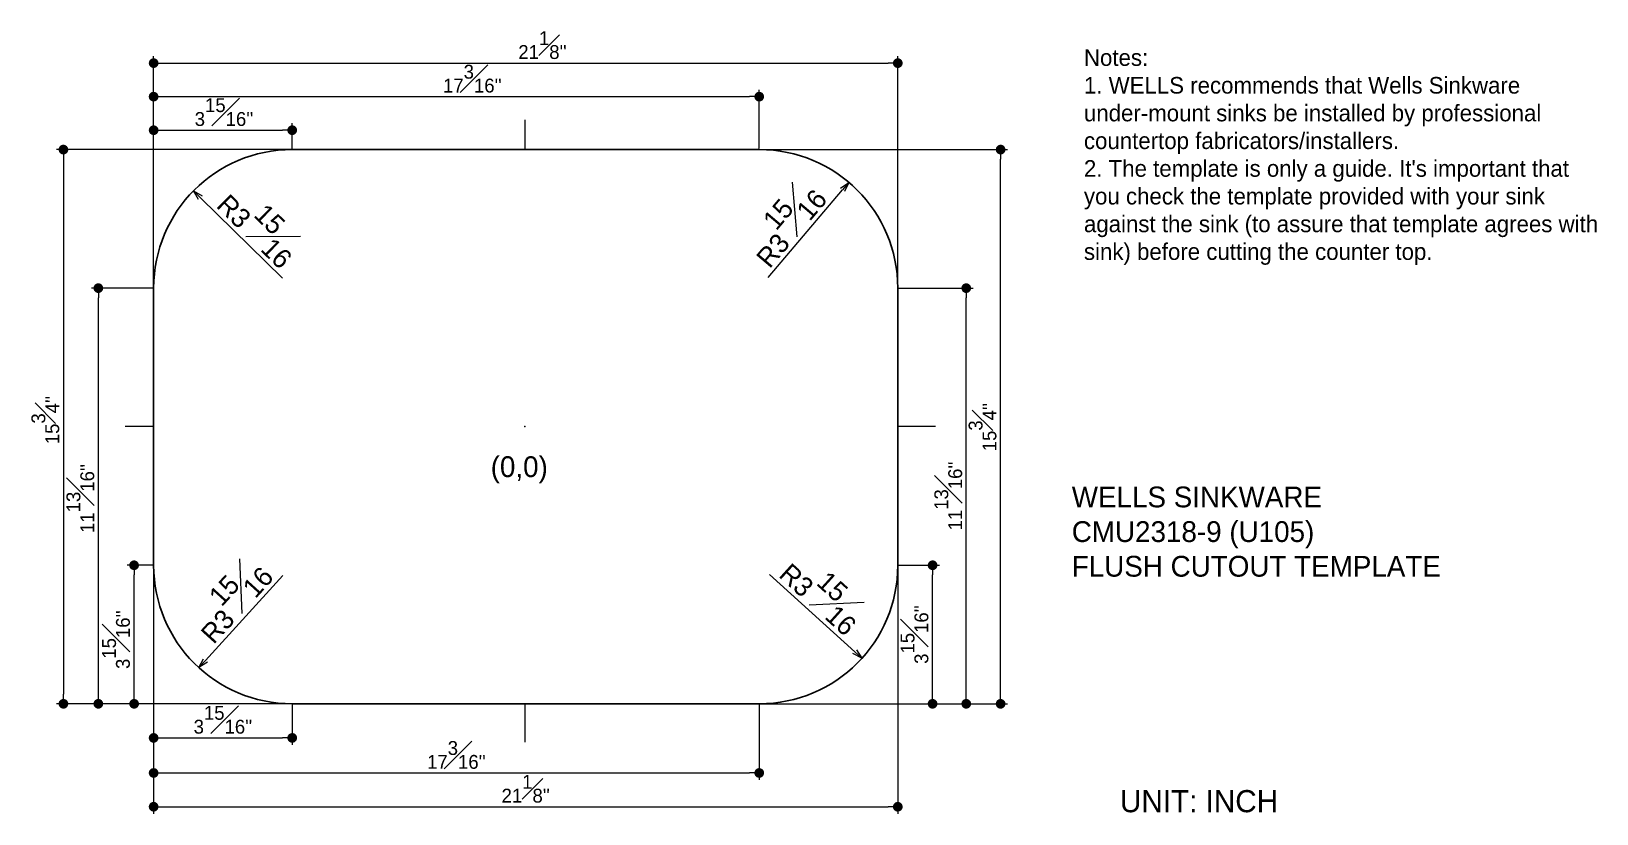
# Model space of a CAD drawing. Header units: millimetres. Extents: x 762 to 1891, y 311 to 876.
import ezdxf

# ---------------------------------------------------------------- set-up
doc = ezdxf.new("R2010")
doc.units = ezdxf.units.MM
doc.layers.get('0').update_dxf_attribs({"linetype": 'CONTINUOUS'})
doc.layers.get('Defpoints').update_dxf_attribs({"linetype": 'CONTINUOUS'})
doc.dimstyles.new('ISO-25', dxfattribs={"dimtxt": 2.5, "dimasz": 2.5, "dimexe": 1.25, "dimexo": 0.625, "dimtad": 1, "dimdsep": 46, "dimtxsty": 'STANDARD', "dimcen": 2.5, "dimadec": 0, "dimazin": 0, "dimtfac": 1, "dimtmove": 0, "dimatfit": 3, "dimfxl": 1, "dimarcsym": 0})

# ---------------------------------------------------------------- blocks, each defined once
blk = doc.blocks.new('_Open30')
at = {"color": 0, "linetype": 'ByBlock', "lineweight": -2}
for p, q in [((-1, 0.27), (0, 0)), ((0, 0), (-1, -0.27)), ((0, 0), (-1, 0))]:
    blk.add_line(p, q, dxfattribs=at)
blk = doc.blocks.new('*D9')
at = {"color": 0, "lineweight": -2}
blk.add_line((1293.5, 698.2), (1347.1, 761.5), dxfattribs=at)
at = {"layer": 'Defpoints', "color": 0}
for p in [(1351.6, 766.8), (1287, 690.5)]:
    blk.add_point(p, dxfattribs=at)
at = {"color": 0, "lineweight": -2, "xscale": 7, "yscale": 7, "zscale": 7, "rotation": 49.73936086821872}
blk.add_blockref('_Open30', (1351.6, 766.8), dxfattribs=at)
at = {"color": 40, "insert": (1305.1, 738.1), "char_height": 14, "attachment_point": 5, "rotation": 49.7394}
blk.add_mtext('R3{\\H1.000000x;\\S15#16;}', dxfattribs=at)
blk = doc.blocks.new('_Dot')
at = {"color": 0, "linetype": 'ByBlock', "lineweight": -2}
blk.add_line((-0.5, 0), (-1, 0), dxfattribs=at)
at = {"color": 0, "linetype": 'ByBlock', "const_width": 0.5}
blk.add_lwpolyline([(-0.25, 0, 1), (0.25, 0, 1)], format="xyb", close=True, dxfattribs=at)
blk = doc.blocks.new('*D10')
at = {"color": 0, "lineweight": -2}
blk.add_line((943.3, 483.1), (887.4, 421.8), dxfattribs=at)
at = {"layer": 'Defpoints', "color": 0}
for p in [(950, 490.5), (882.7, 416.6)]:
    blk.add_point(p, dxfattribs=at)
at = {"color": 0, "lineweight": -2, "xscale": 7, "yscale": 7, "zscale": 7, "rotation": 227.6605328372233}
blk.add_blockref('_Open30', (882.7, 416.6), dxfattribs=at)
at = {"color": 40, "insert": (905.1, 466.5), "char_height": 14, "attachment_point": 5, "rotation": 47.6605}
blk.add_mtext('R3{\\H1.000000x;\\S15#16;}', dxfattribs=at)
blk = doc.blocks.new('*D11')
at = {"color": 0, "lineweight": -2}
blk.add_line((942.9, 697.6), (883.8, 755.8), dxfattribs=at)
at = {"layer": 'Defpoints', "color": 0}
for p in [(878.8, 760.7), (950, 690.5)]:
    blk.add_point(p, dxfattribs=at)
at = {"color": 0, "lineweight": -2, "xscale": 7, "yscale": 7, "zscale": 7, "rotation": 135.4214626443155}
blk.add_blockref('_Open30', (878.8, 760.7), dxfattribs=at)
at = {"color": 40, "insert": (927.7, 736.3), "char_height": 14, "attachment_point": 5, "rotation": 315.4215}
blk.add_mtext('R3{\\H1.000000x;\\S15#16;}', dxfattribs=at)
blk = doc.blocks.new('*D12')
at = {"color": 0, "lineweight": -2}
blk.add_line((1294.4, 483.8), (1355.9, 428.1), dxfattribs=at)
at = {"layer": 'Defpoints', "color": 0}
for p in [(1287, 490.5), (1361.1, 423.4)]:
    blk.add_point(p, dxfattribs=at)
at = {"color": 0, "lineweight": -2, "xscale": 7, "yscale": 7, "zscale": 7, "rotation": 317.8385516032848}
blk.add_blockref('_Open30', (1361.1, 423.4), dxfattribs=at)
at = {"color": 40, "insert": (1334, 470.9), "char_height": 14, "attachment_point": 5, "rotation": 317.8386}
blk.add_mtext('R3{\\H1.000000x;\\S15#16;}', dxfattribs=at)
blk = doc.blocks.new('*D13')
at = {"color": 0, "lineweight": -2}
for p, q in [((850, 589.9), (850, 311.2)), ((1387, 589.9), (1387, 311.2)), ((857, 316.2), (1380, 316.2))]:
    blk.add_line(p, q, dxfattribs=at)
at = {"layer": 'Defpoints', "color": 0}
for p in [(850, 590.5), (1387, 590.5), (1387, 316.2)]:
    blk.add_point(p, dxfattribs=at)
at = {"color": 0, "lineweight": -2, "xscale": 7, "yscale": 7, "zscale": 7, "rotation": 180}
blk.add_blockref('_Dot', (850, 316.2), dxfattribs=at)
at = {"color": 0, "lineweight": -2, "xscale": 7, "yscale": 7, "zscale": 7}
blk.add_blockref('_Dot', (1387, 316.2), dxfattribs=at)
at = {"color": 40, "insert": (1118.5, 329.2), "char_height": 10, "attachment_point": 5}
blk.add_mtext("21{\\H1.000000x;\\S1#8;}''", dxfattribs=at)
blk = doc.blocks.new('*D14')
at = {"color": 0, "lineweight": -2}
for p, q in [((1117.9, 790.5), (779.9, 790.5)), ((784.9, 783.5), (784.9, 397.5)), ((1117.9, 390.5), (779.9, 390.5))]:
    blk.add_line(p, q, dxfattribs=at)
at = {"layer": 'Defpoints', "color": 0}
for p in [(1118.5, 790.5), (784.9, 390.5), (1118.5, 390.5)]:
    blk.add_point(p, dxfattribs=at)
at = {"color": 0, "lineweight": -2, "xscale": 7, "yscale": 7, "zscale": 7}
for p, rotation in [((784.9, 790.5), 90), ((784.9, 390.5), 270)]:
    blk.add_blockref('_Dot', p, dxfattribs=dict(at, rotation=rotation))
at = {"color": 40, "insert": (771.9, 595.3), "char_height": 10, "attachment_point": 5, "rotation": 90}
blk.add_mtext("15{\\H1.000000x;\\S3#4;}''", dxfattribs=at)
blk = doc.blocks.new('*D15')
at = {"color": 0, "lineweight": -2}
for p, q in [((850, 445.8), (850, 360.9)), ((950, 389.9), (950, 360.9)), ((857, 365.9), (943, 365.9))]:
    blk.add_line(p, q, dxfattribs=at)
at = {"layer": 'Defpoints', "color": 0}
for p in [(850, 446.4), (950, 390.5), (950, 365.9)]:
    blk.add_point(p, dxfattribs=at)
at = {"color": 0, "lineweight": -2, "xscale": 7, "yscale": 7, "zscale": 7, "rotation": 180}
blk.add_blockref('_Dot', (850, 365.9), dxfattribs=at)
at = {"color": 0, "lineweight": -2, "xscale": 7, "yscale": 7, "zscale": 7}
blk.add_blockref('_Dot', (950, 365.9), dxfattribs=at)
at = {"color": 40, "insert": (900, 378.9), "char_height": 10, "attachment_point": 5}
blk.add_mtext("3{\\H1.000000x;\\S15#16;}''", dxfattribs=at)
blk = doc.blocks.new('*D16')
at = {"color": 0, "lineweight": -2}
for p, q in [((850, 404.6), (850, 335.6)), ((1287, 389.9), (1287, 335.6)), ((857, 340.6), (1280, 340.6))]:
    blk.add_line(p, q, dxfattribs=at)
at = {"layer": 'Defpoints', "color": 0}
for p in [(850, 405.2), (1287, 390.5), (1287, 340.6)]:
    blk.add_point(p, dxfattribs=at)
at = {"color": 0, "lineweight": -2, "xscale": 7, "yscale": 7, "zscale": 7, "rotation": 180}
blk.add_blockref('_Dot', (850, 340.6), dxfattribs=at)
at = {"color": 0, "lineweight": -2, "xscale": 7, "yscale": 7, "zscale": 7}
blk.add_blockref('_Dot', (1287, 340.6), dxfattribs=at)
at = {"color": 40, "insert": (1068.5, 353.6), "char_height": 10, "attachment_point": 5}
blk.add_mtext("17{\\H1.000000x;\\S3#16;}''", dxfattribs=at)
blk = doc.blocks.new('*D17')
at = {"color": 0, "lineweight": -2}
for p, q in [((849.4, 490.5), (830.9, 490.5)), ((835.9, 397.5), (835.9, 483.5)), ((1117.9, 390.5), (830.9, 390.5))]:
    blk.add_line(p, q, dxfattribs=at)
at = {"layer": 'Defpoints', "color": 0}
for p in [(835.9, 490.5), (850, 490.5), (1118.5, 390.5)]:
    blk.add_point(p, dxfattribs=at)
at = {"color": 0, "lineweight": -2, "xscale": 7, "yscale": 7, "zscale": 7}
for p, rotation in [((835.9, 490.5), 90), ((835.9, 390.5), 270)]:
    blk.add_blockref('_Dot', p, dxfattribs=dict(at, rotation=rotation))
at = {"color": 40, "insert": (822.9, 436.8), "char_height": 10, "attachment_point": 5, "rotation": 90}
blk.add_mtext("3{\\H1.000000x;\\S15#16;}''", dxfattribs=at)
blk = doc.blocks.new('*D18')
at = {"color": 0, "lineweight": -2}
for p, q in [((849.4, 690.5), (805.1, 690.5)), ((810.1, 397.5), (810.1, 683.5)), ((969.9, 390.5), (805.1, 390.5))]:
    blk.add_line(p, q, dxfattribs=at)
at = {"layer": 'Defpoints', "color": 0}
for p in [(810.1, 690.5), (850, 690.5), (970.5, 390.5)]:
    blk.add_point(p, dxfattribs=at)
at = {"color": 0, "lineweight": -2, "xscale": 7, "yscale": 7, "zscale": 7}
for p, rotation in [((810.1, 690.5), 90), ((810.1, 390.5), 270)]:
    blk.add_blockref('_Dot', p, dxfattribs=dict(at, rotation=rotation))
at = {"color": 40, "insert": (797.1, 538.7), "char_height": 10, "attachment_point": 5, "rotation": 90}
blk.add_mtext("11{\\H1.000000x;\\S13#16;}''", dxfattribs=at)
blk = doc.blocks.new('*D19')
at = {"color": 0, "lineweight": -2}
for p, q in [((850, 591.2), (850, 809.5)), ((857, 804.5), (943, 804.5)), ((950, 791.2), (950, 809.5))]:
    blk.add_line(p, q, dxfattribs=at)
at = {"layer": 'Defpoints', "color": 0}
for p in [(950, 804.5), (950, 790.5), (850, 590.5)]:
    blk.add_point(p, dxfattribs=at)
at = {"color": 0, "lineweight": -2, "xscale": 7, "yscale": 7, "zscale": 7, "rotation": 180}
blk.add_blockref('_Dot', (850, 804.5), dxfattribs=at)
at = {"color": 0, "lineweight": -2, "xscale": 7, "yscale": 7, "zscale": 7}
blk.add_blockref('_Dot', (950, 804.5), dxfattribs=at)
at = {"color": 40, "insert": (900.8, 817.5), "char_height": 10, "attachment_point": 5}
blk.add_mtext("3{\\H1.000000x;\\S15#16;}''", dxfattribs=at)
blk = doc.blocks.new('*D20')
at = {"color": 0, "lineweight": -2}
for p, q in [((850, 703.5), (850, 833.7)), ((857, 828.7), (1280, 828.7)), ((1287, 791.2), (1287, 833.7))]:
    blk.add_line(p, q, dxfattribs=at)
at = {"layer": 'Defpoints', "color": 0}
for p in [(1287, 828.7), (1287, 790.5), (850, 702.9)]:
    blk.add_point(p, dxfattribs=at)
at = {"color": 0, "lineweight": -2, "xscale": 7, "yscale": 7, "zscale": 7, "rotation": 180}
blk.add_blockref('_Dot', (850, 828.7), dxfattribs=at)
at = {"color": 0, "lineweight": -2, "xscale": 7, "yscale": 7, "zscale": 7}
blk.add_blockref('_Dot', (1287, 828.7), dxfattribs=at)
at = {"color": 40, "insert": (1080, 841.7), "char_height": 10, "attachment_point": 5}
blk.add_mtext("17{\\H1.000000x;\\S3#16;}''", dxfattribs=at)
blk = doc.blocks.new('*D21')
at = {"color": 0, "lineweight": -2}
for p, q in [((850, 773.8), (850, 857.9)), ((857, 852.9), (1380, 852.9)), ((1387, 591.2), (1387, 857.9))]:
    blk.add_line(p, q, dxfattribs=at)
at = {"layer": 'Defpoints', "color": 0}
for p in [(1387, 852.9), (850, 773.2), (1387, 590.5)]:
    blk.add_point(p, dxfattribs=at)
at = {"color": 0, "lineweight": -2, "xscale": 7, "yscale": 7, "zscale": 7, "rotation": 180}
blk.add_blockref('_Dot', (850, 852.9), dxfattribs=at)
at = {"color": 0, "lineweight": -2, "xscale": 7, "yscale": 7, "zscale": 7}
blk.add_blockref('_Dot', (1387, 852.9), dxfattribs=at)
at = {"color": 40, "insert": (1130.6, 865.9), "char_height": 10, "attachment_point": 5}
blk.add_mtext("21{\\H1.000000x;\\S1#8;}''", dxfattribs=at)
blk = doc.blocks.new('*D22')
at = {"color": 0, "lineweight": -2}
for p, q in [((1387.6, 490.5), (1417.1, 490.5)), ((1412.1, 397.5), (1412.1, 483.5)), ((1119.1, 390.5), (1417.1, 390.5))]:
    blk.add_line(p, q, dxfattribs=at)
at = {"layer": 'Defpoints', "color": 0}
for p in [(1387, 490.5), (1412.1, 490.5), (1118.5, 390.5)]:
    blk.add_point(p, dxfattribs=at)
at = {"color": 0, "lineweight": -2, "xscale": 7, "yscale": 7, "zscale": 7}
for p, rotation in [((1412.1, 490.5), 90), ((1412.1, 390.5), 270)]:
    blk.add_blockref('_Dot', p, dxfattribs=dict(at, rotation=rotation))
at = {"color": 40, "insert": (1399.1, 440.5), "char_height": 10, "attachment_point": 5, "rotation": 90}
blk.add_mtext("3{\\H1.000000x;\\S15#16;}''", dxfattribs=at)
blk = doc.blocks.new('*D23')
at = {"color": 0, "lineweight": -2}
for p, q in [((1387.6, 690.5), (1441.4, 690.5)), ((1436.4, 397.5), (1436.4, 683.5)), ((1266.9, 390.5), (1441.4, 390.5))]:
    blk.add_line(p, q, dxfattribs=at)
at = {"layer": 'Defpoints', "color": 0}
for p in [(1387, 690.5), (1436.4, 690.5), (1266.2, 390.5)]:
    blk.add_point(p, dxfattribs=at)
at = {"color": 0, "lineweight": -2, "xscale": 7, "yscale": 7, "zscale": 7}
for p, rotation in [((1436.4, 690.5), 90), ((1436.4, 390.5), 270)]:
    blk.add_blockref('_Dot', p, dxfattribs=dict(at, rotation=rotation))
at = {"color": 40, "insert": (1423.4, 540.5), "char_height": 10, "attachment_point": 5, "rotation": 90}
blk.add_mtext("11{\\H1.000000x;\\S13#16;}''", dxfattribs=at)
blk = doc.blocks.new('*D24')
at = {"color": 0, "lineweight": -2}
for p, q in [((1119.1, 790.5), (1466.2, 790.5)), ((1461.2, 397.5), (1461.2, 783.5)), ((1352.9, 390.5), (1466.2, 390.5))]:
    blk.add_line(p, q, dxfattribs=at)
at = {"layer": 'Defpoints', "color": 0}
for p in [(1118.5, 790.5), (1461.2, 790.5), (1352.3, 390.5)]:
    blk.add_point(p, dxfattribs=at)
at = {"color": 0, "lineweight": -2, "xscale": 7, "yscale": 7, "zscale": 7}
for p, rotation in [((1461.2, 790.5), 90), ((1461.2, 390.5), 270)]:
    blk.add_blockref('_Dot', p, dxfattribs=dict(at, rotation=rotation))
at = {"color": 40, "insert": (1448.2, 590.2), "char_height": 10, "attachment_point": 5, "rotation": 90}
blk.add_mtext("15{\\H1.000000x;\\S3#4;}''", dxfattribs=at)

msp = doc.modelspace()

# ---------------------------------------------------------------- linework, layer by layer
at = {"color": 1}
for p, q in [((1117.87922, 811.91037), (1117.87922, 790.53139)), ((850.00422, 590.53139), (829.44603, 590.53139)), ((1414.15302, 590.53139), (1387.00422, 590.53139)), ((1117.87922, 390.53139), (1117.87922, 362.70875))]:
    msp.add_line(p, q, dxfattribs=at)
at = {"color": 7, "linetype": 'ByBlock', "lineweight": 30}
for p, q in [((950.00422, 790.53139), (1287.00422, 790.53139)), ((850.00422, 690.53139), (850.00422, 490.53139)), ((1387.00422, 690.53139), (1387.00422, 490.53139)), ((950.00422, 390.53139), (1287.00422, 390.53139))]:
    msp.add_line(p, q, dxfattribs=at)
for centre, start, end in [((950.00422, 690.53139), 90, 180), ((1287.00422, 690.53139), 0, 90), ((950.00422, 490.53139), 180, 270), ((1287.00422, 490.53139), 270, 0)]:
    msp.add_arc(centre, 100, start, end, dxfattribs=at)
at = {"color": 1}
msp.add_point((1117.87922, 590.53139), dxfattribs=at)

# ---------------------------------------------------------------- texts
at = {"color": 0, "insert": (1521.32247, 862.90676), "char_height": 6, "width": 375.0460466, "attachment_point": 1}
msp.add_mtext("{\\H2x;\\C4;Notes: \\P1. WELLS recommends that Wells Sinkware under-mount sinks be installed by professional countertop fabricators/installers. \\P2. The template is only a guide. It's important that you check the template provided with your sink against the sink (to assure that template agrees with sink) before cutting the counter top.}", dxfattribs=at)
at = {"insert": (1093.21385, 569.13377), "char_height": 15, "width": 85.7570261, "attachment_point": 1}
msp.add_mtext('{\\C1;(0,0)}', dxfattribs=at)
at = {"color": 102, "attachment_point": 1}
for s, insert, char_height, width in [('WELLS SINKWARE\\PCMU2318-9 (U105) \\PFLUSH CUTOUT TEMPLATE', (1512.54452, 547.28453), 15, 385.6876419), ('{\\C3;UNIT: INCH}', (1547.31764, 328.24864), 16, 174.7777778)]:
    msp.add_mtext(s, dxfattribs=dict(at, insert=insert, char_height=char_height, width=width))

# ---------------------------------------------------------------- dimensions: what is measured, and where the dimension line sits
at = {"color": 102}
for base, p1, p2, picture, middle in [((1387.00422, 852.8736), (850.00422, 773.21387), (1387.00422, 590.53139), '*D21', (1130.61613, 852.8736)), ((1287.00422, 828.69929), (850.00422, 702.87092), (1287.00422, 790.53139), '*D20', (1080.02719, 828.69929)), ((950.00422, 804.52499), (850.00422, 590.53139), (950.00422, 790.53139), '*D19', (900.76639, 804.52499)), ((1387.00422, 316.19433), (850.00422, 590.53139), (1387.00422, 590.53139), '*D13', (1118.50422, 316.19433))]:
    dim = msp.add_linear_dim(base=base, p1=p1, p2=p2, dimstyle='ISO-25', override={"dimtxt": 10, "dimasz": 7, "dimexe": 5, "dimgap": 3, "dimdec": 4, "dimlfac": 0.03937, "dimlunit": 5, "dimpost": "''", "dimblk1": 'Dot', "dimblk2": 'Dot', "dimsah": 1, "dimclrt": 40, "dimfrac": 1}, dxfattribs=at)
    dim.commit()
    dim.dimension.update_dxf_attribs({"geometry": picture, "text_midpoint": middle, "dimtype": 160})
for base, p1, p2, picture, middle in [((784.94459, 390.53139), (1118.50422, 790.53139), (1118.50422, 390.53139), '*D14', (784.94459, 595.32054)), ((1461.21431, 790.53139), (1352.27805, 390.53139), (1118.50422, 790.53139), '*D24', (1461.21431, 590.16482)), ((810.12168, 690.53139), (970.53754, 390.53139), (850.00422, 690.53139), '*D18', (810.12168, 538.69472)), ((835.9282, 490.53139), (1118.50422, 390.53139), (850.00422, 490.53139), '*D17', (835.9282, 436.81348))]:
    dim = msp.add_linear_dim(base=base, p1=p1, p2=p2, angle=90, dimstyle='ISO-25', override={"dimtxt": 10, "dimasz": 7, "dimexe": 5, "dimgap": 3, "dimdec": 4, "dimlfac": 0.03937, "dimlunit": 5, "dimpost": "''", "dimblk1": 'Dot', "dimblk2": 'Dot', "dimsah": 1, "dimclrt": 40, "dimfrac": 1}, dxfattribs=at)
    dim.commit()
    dim.dimension.update_dxf_attribs({"geometry": picture, "text_midpoint": middle, "dimtype": 160})
for center, mpoint, picture, middle in [((950.00422, 690.53139), (878.77532, 760.72001), '*D11', (915.81435, 724.22193)), ((1287.00422, 690.53139), (1351.63079, 766.84263), '*D9', (1318.02498, 727.16079)), ((950.00422, 490.53139), (882.65204, 416.61465), '*D10', (917.67518, 455.05135)), ((1287.00422, 490.53139), (1361.12986, 423.40919), '*D12', (1322.58453, 458.31273))]:
    dim = msp.add_radius_dim(center=center, mpoint=mpoint, dimstyle='ISO-25', override={"dimtxt": 14, "dimasz": 7, "dimexe": 5, "dimgap": 3, "dimdec": 4, "dimlfac": 0.03937, "dimlunit": 5, "dimblk1": 'Dot', "dimblk2": 'Open30', "dimsah": 1, "dimclrt": 40, "dimfrac": 1}, dxfattribs=at)
    dim.commit()
    dim.dimension.update_dxf_attribs({"geometry": picture, "text_midpoint": middle, "dimtype": 164})
for base, p1, p2, picture, middle in [((1436.43345, 690.53139), (1266.24765, 390.53139), (1387.00422, 690.53139), '*D23', (1423.43345, 540.53139)), ((1412.11607, 490.53139), (1118.50422, 390.53139), (1387.00422, 490.53139), '*D22', (1399.11607, 440.53139))]:
    dim = msp.add_linear_dim(base=base, p1=p1, p2=p2, angle=90, dimstyle='ISO-25', override={"dimtxt": 10, "dimasz": 7, "dimexe": 5, "dimgap": 3, "dimdec": 4, "dimlfac": 0.03937, "dimlunit": 5, "dimpost": "''", "dimblk1": 'Dot', "dimblk2": 'Dot', "dimsah": 1, "dimclrt": 40, "dimfrac": 1}, dxfattribs=at)
    dim.commit()
    dim.dimension.update_dxf_attribs({"geometry": picture, "text_midpoint": middle})
for base, p1, p2, picture, middle in [((950.00422, 365.9489), (850.00422, 446.42536), (950.00422, 390.53139), '*D15', (900.00422, 378.9489)), ((1287.00422, 340.63965), (850.00422, 405.24963), (1287.00422, 390.53139), '*D16', (1068.50422, 353.63965))]:
    dim = msp.add_linear_dim(base=base, p1=p1, p2=p2, dimstyle='ISO-25', override={"dimtxt": 10, "dimasz": 7, "dimexe": 5, "dimgap": 3, "dimdec": 4, "dimlfac": 0.03937, "dimlunit": 5, "dimpost": "''", "dimblk1": 'Dot', "dimblk2": 'Dot', "dimsah": 1, "dimclrt": 40, "dimfrac": 1}, dxfattribs=at)
    dim.commit()
    dim.dimension.update_dxf_attribs({"geometry": picture, "text_midpoint": middle})

doc.saveas('drawing.dxf')
